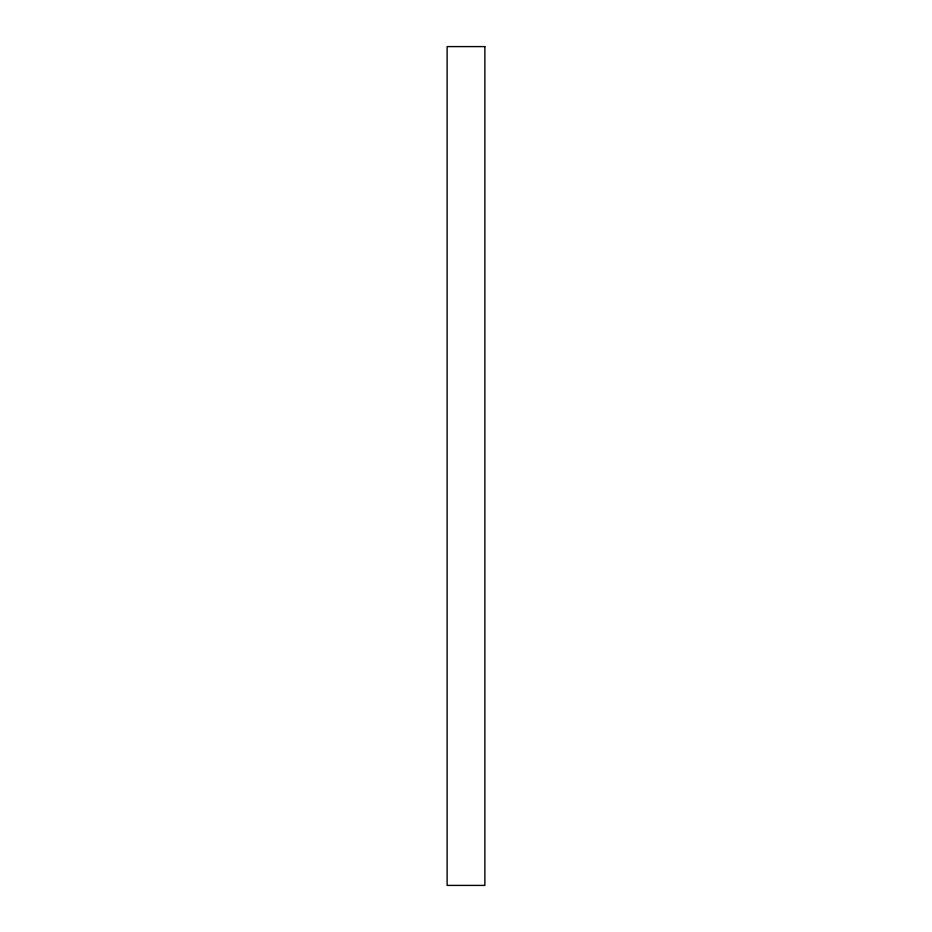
<?xml version="1.0" encoding="UTF-8"?>
<svg xmlns="http://www.w3.org/2000/svg" width="932" height="932" viewBox="0 0 932 932"><rect width="100%" height="100%" fill="white"/><g stroke="black" fill="none" stroke-linecap="round" stroke-linejoin="round"><path stroke-width="1.4" d="M484.873 46.6L447.127 46.6L447.127 885.4L484.873 885.4L484.873 46.6"/></g></svg>
